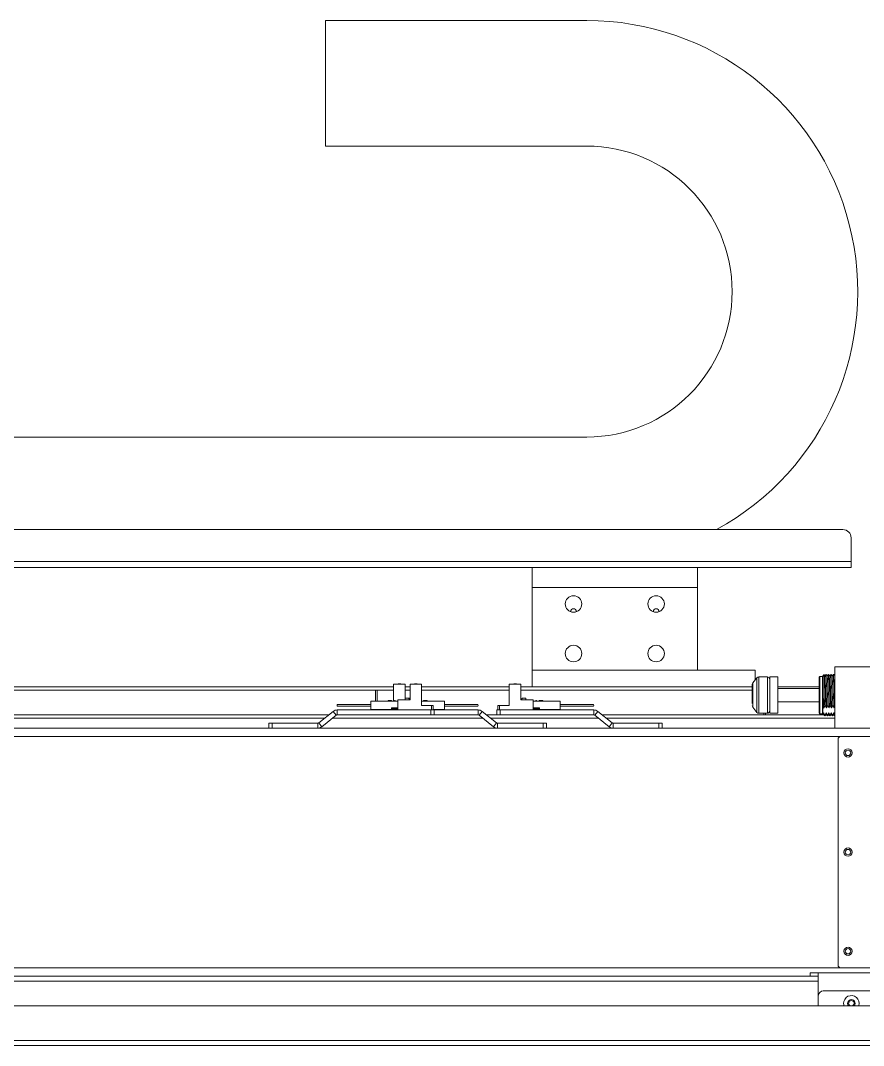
# Model space of a CAD drawing. Extents: x 500 to 100500, y -14500 to 21140.
# Drawn here: x 8320 to 8830, y -5627 to -5007 of the extents above; entities that cross this region are included whole.
import ezdxf

# ---------------------------------------------------------------- set-up
doc = ezdxf.new("R2010")
doc.units = 0
doc.layers.get('0').update_dxf_attribs({"linetype": 'CONTINUOUS'})
doc.layers.add('D', color=7, linetype='CONTINUOUS')

# ---------------------------------------------------------------- blocks, each defined once
blk = doc.blocks.new('KZXCVASDF123')
at = {"color": 7, "linetype": 'Continuous', "lineweight": 18}
for p, q in [((-56408.22, -65889.57, 21.36), (-56566.22, -65889.57, 21.36)), ((-56566.22, -65965.57, 21.36), (-56566.22, -65889.57, 21.36)), ((-56408.22, -65965.57, 21.36), (-56566.22, -65965.57, 21.36)), ((-56408.22, -66141.57, 21.36), (-57054.57, -66141.57, 21.36)), ((-57054.57, -66197.57, 21.36), (-56253.22, -66197.57, 21.36)), ((-56248.22, -66216.84, 21.36), (-56248.22, -66202.57, 21.36)), ((-57054.57, -66216.84, 21.36), (-56248.22, -66216.84, 21.36)), ((-57054.57, -66220.57, 21.36), (-56441.22, -66220.57, 21.36)), ((-56441.22, -66220.57, 21.36), (-56441.22, -66232.57, 21.36)), ((-56341.22, -66220.57, 21.36), (-56441.22, -66220.57, 21.36)), ((-56341.22, -66220.57, 21.36), (-56341.22, -66232.57, 21.36)), ((-56341.22, -66220.57, 21.36), (-56248.22, -66220.57, 21.36)), ((-56248.22, -66220.57, 21.36), (-56248.22, -66216.84, 21.36)), ((-56341.22, -66232.57, 21.36), (-56441.22, -66232.57, 21.36)), ((-56441.22, -66232.57, 21.36), (-56441.22, -66282.57, 21.36)), ((-56341.22, -66232.57, 21.36), (-56341.22, -66282.57, 21.36)), ((-56441.22, -66292.67, 21.36), (-56441.22, -66282.57, 21.36)), ((-56306.22, -66282.57, 21.36), (-56441.22, -66282.57, 21.36)), ((-56306.22, -66288.43, 21.36), (-56306.22, -66282.57, 21.36)), ((-56258.07, -66317.67, 21.36), (-56258.07, -66280.67, 21.36)), ((-56258.07, -66280.67, 21.36), (-56208.07, -66280.67, 21.36)), ((-56305.22, -66287.22, 21.36), (-56307.73, -66290.26, 21.36)), ((-56305.22, -66287.22, 21.36), (-56305.22, -66306.07, 21.36)), ((-56298.87, -66286.67, 21.36), (-56304.06, -66286.67, 21.36)), ((-56304.06, -66286.67, 21.36), (-56304.06, -66306.5, 21.36)), ((-56298.87, -66286.67, 21.36), (-56298.87, -66306.5, 21.36)), ((-56292.57, -66286.67, 21.36), (-56297.47, -66286.67, 21.36)), ((-56297.47, -66286.67, 21.36), (-56297.47, -66306.5, 21.36)), ((-56292.57, -66306.5, 21.36), (-56292.57, -66286.67, 21.36)), ((-56267.07, -66286.37, 21.36), (-56267.57, -66286.87, 21.36)), ((-56267.57, -66286.87, 21.36), (-56267.57, -66306.34, 21.36)), ((-56265.57, -66286.37, 21.36), (-56267.07, -66286.37, 21.36)), ((-56267.07, -66286.37, 21.36), (-56267.07, -66306.74, 21.36)), ((-56264.63, -66285.43, 21.36), (-56265.57, -66286.37, 21.36)), ((-56265.57, -66286.37, 21.36), (-56265.57, -66306.74, 21.36)), ((-56263.34, -66285.17, 21.36), (-56263.38, -66285.17, 21.36)), ((-56261.82, -66285.17, 21.36), (-56261.85, -66285.17, 21.36)), ((-56260.29, -66285.17, 21.36), (-56260.32, -66285.17, 21.36)), ((-56258.76, -66285.17, 21.36), (-56258.79, -66285.17, 21.36)), ((-57059.57, -66292.67, 21.36), (-56525.07, -66292.67, 21.36)), ((-57059.57, -66294.67, 21.36), (-56536.07, -66294.67, 21.36)), ((-56536.07, -66294.67, 21.36), (-56536.07, -66301.42, 21.36)), ((-56535.07, -66294.67, 21.36), (-56536.07, -66294.67, 21.36)), ((-56535.07, -66301.42, 21.36), (-56535.07, -66294.67, 21.36)), ((-56535.07, -66294.67, 21.36), (-56525.07, -66294.67, 21.36)), ((-56525.07, -66291.17, 21.36), (-56518.12, -66291.17, 21.36)), ((-56525.07, -66301.42, 21.36), (-56525.07, -66291.17, 21.36)), ((-56522.09, -66290.97, 21.36), (-56522.39, -66290.97, 21.36)), ((-56522.39, -66290.97, 21.36), (-56522.39, -66291.17, 21.36)), ((-56522.09, -66290.97, 21.36), (-56521.09, -66290.97, 21.36)), ((-56522.09, -66290.97, 21.36), (-56522.09, -66291.17, 21.36)), ((-56521.09, -66290.97, 21.36), (-56521.09, -66291.17, 21.36)), ((-56520.79, -66290.97, 21.36), (-56521.09, -66290.97, 21.36)), ((-56520.79, -66290.97, 21.36), (-56520.79, -66291.17, 21.36)), ((-56518.12, -66291.17, 21.36), (-56518.12, -66300.47, 21.36)), ((-56518.12, -66292.67, 21.36), (-56515.08, -66292.67, 21.36)), ((-56518.12, -66294.67, 21.36), (-56515.08, -66294.67, 21.36)), ((-56515.08, -66291.17, 21.36), (-56515.08, -66300.47, 21.36)), ((-56508.13, -66291.17, 21.36), (-56515.08, -66291.17, 21.36)), ((-56512.4, -66290.97, 21.36), (-56512.4, -66291.17, 21.36)), ((-56512.4, -66290.97, 21.36), (-56511.6, -66290.97, 21.36)), ((-56511.6, -66290.97, 21.36), (-56511.6, -66291.17, 21.36)), ((-56511.6, -66290.97, 21.36), (-56510.8, -66290.97, 21.36)), ((-56510.8, -66290.97, 21.36), (-56510.8, -66291.17, 21.36)), ((-56508.13, -66304.07, 21.36), (-56508.13, -66291.17, 21.36)), ((-56508.13, -66292.67, 21.36), (-56455.07, -66292.67, 21.36)), ((-56508.13, -66294.67, 21.36), (-56455.07, -66294.67, 21.36)), ((-56455.07, -66304.07, 21.36), (-56455.07, -66291.17, 21.36)), ((-56455.07, -66291.17, 21.36), (-56448.12, -66291.17, 21.36)), ((-56452.09, -66290.97, 21.36), (-56452.39, -66290.97, 21.36)), ((-56452.39, -66290.97, 21.36), (-56452.39, -66291.17, 21.36)), ((-56452.09, -66290.97, 21.36), (-56451.09, -66290.97, 21.36)), ((-56452.09, -66290.97, 21.36), (-56452.09, -66291.17, 21.36)), ((-56450.79, -66290.97, 21.36), (-56451.09, -66290.97, 21.36)), ((-56451.09, -66290.97, 21.36), (-56451.09, -66291.17, 21.36)), ((-56450.79, -66290.97, 21.36), (-56450.79, -66291.17, 21.36)), ((-56448.12, -66291.17, 21.36), (-56448.12, -66300.47, 21.36)), ((-56448.12, -66292.67, 21.36), (-56308.07, -66292.67, 21.36)), ((-56448.12, -66294.67, 21.36), (-56308.07, -66294.67, 21.36)), ((-56307.73, -66290.26, 21.36), (-56307.73, -66303.63, 21.36)), ((-56297.47, -66290.02, 21.36), (-56297.67, -66290.02, 21.36)), ((-56292.57, -66292.67, 21.36), (-56267.57, -66292.67, 21.36)), ((-56267.57, -66293.67, 21.36), (-56292.57, -66293.67, 21.36)), ((-56528.45, -66300.92, 21.36), (-56528.45, -66301.42, 21.36)), ((-56528.36, -66300.92, 21.36), (-56528.36, -66301.42, 21.36)), ((-56527.9, -66300.92, 21.36), (-56527.9, -66301.42, 21.36)), ((-56527.81, -66301.42, 21.36), (-56527.81, -66300.92, 21.36)), ((-56527.7, -66300.92, 21.36), (-56527.7, -66301.42, 21.36)), ((-56527.6, -66300.92, 21.36), (-56527.6, -66301.42, 21.36)), ((-56527.52, -66300.92, 21.36), (-56527.47, -66300.92, 21.36)), ((-56527.52, -66301.42, 21.36), (-56527.52, -66300.92, 21.36)), ((-56527.47, -66300.92, 21.36), (-56527.47, -66301.42, 21.36)), ((-56527.45, -66301.42, 21.36), (-56527.45, -66300.92, 21.36)), ((-56527.29, -66300.92, 21.36), (-56527.29, -66301.42, 21.36)), ((-56527.26, -66300.92, 21.36), (-56527.26, -66301.42, 21.36)), ((-56527.26, -66300.92, 21.36), (-56526.32, -66300.92, 21.36)), ((-56526.32, -66300.92, 21.36), (-56526.32, -66301.42, 21.36)), ((-56526.32, -66300.92, 21.36), (-56526.29, -66300.92, 21.36)), ((-56526.29, -66300.92, 21.36), (-56526.29, -66301.42, 21.36)), ((-56524.63, -66300.92, 21.36), (-56524.63, -66301.42, 21.36)), ((-56524.13, -66300.92, 21.36), (-56524.63, -66300.92, 21.36)), ((-56524.13, -66300.92, 21.36), (-56524.13, -66301.42, 21.36)), ((-56522.63, -66300.47, 21.36), (-56522.63, -66306.67, 21.36)), ((-56515.08, -66300.47, 21.36), (-56522.63, -66300.47, 21.36)), ((-56518.12, -66300.47, 21.36), (-56518.08, -66300.43, 21.36)), ((-56518.08, -66299.47, 21.36), (-56518.08, -66300.47, 21.36)), ((-56518.08, -66299.47, 21.36), (-56516.08, -66299.47, 21.36)), ((-56515.08, -66300.47, 21.36), (-56516.08, -66299.47, 21.36)), ((-56516.08, -66299.47, 21.36), (-56515.12, -66299.47, 21.36)), ((-56515.12, -66299.47, 21.36), (-56515.12, -66300.43, 21.36)), ((-56506.91, -66300.92, 21.36), (-56506.91, -66301.42, 21.36)), ((-56506.76, -66300.92, 21.36), (-56506.76, -66301.42, 21.36)), ((-56506.06, -66300.92, 21.36), (-56506.06, -66301.42, 21.36)), ((-56505.91, -66301.42, 21.36), (-56505.91, -66300.92, 21.36)), ((-56505.75, -66300.92, 21.36), (-56505.75, -66301.42, 21.36)), ((-56505.75, -66300.92, 21.36), (-56505.75, -66301.42, 21.36)), ((-56505.73, -66300.92, 21.36), (-56504.77, -66300.92, 21.36)), ((-56505.73, -66300.92, 21.36), (-56505.73, -66301.42, 21.36)), ((-56504.77, -66300.92, 21.36), (-56504.77, -66301.42, 21.36)), ((-56504.75, -66301.42, 21.36), (-56504.75, -66300.92, 21.36)), ((-56448.12, -66300.47, 21.36), (-56447.12, -66299.47, 21.36)), ((-56448.12, -66300.47, 21.36), (-56440.57, -66300.47, 21.36)), ((-56447.12, -66299.47, 21.36), (-56445.12, -66299.47, 21.36)), ((-56445.12, -66299.47, 21.36), (-56445.12, -66300.47, 21.36)), ((-56440.57, -66300.47, 21.36), (-56440.57, -66306.67, 21.36)), ((-56438.57, -66300.92, 21.36), (-56439.07, -66300.92, 21.36)), ((-56439.07, -66300.92, 21.36), (-56439.07, -66301.42, 21.36)), ((-56438.57, -66300.92, 21.36), (-56438.57, -66301.42, 21.36)), ((-56436.91, -66300.92, 21.36), (-56436.91, -66301.42, 21.36)), ((-56436.76, -66300.92, 21.36), (-56436.76, -66301.42, 21.36)), ((-56436.06, -66300.92, 21.36), (-56436.06, -66301.42, 21.36)), ((-56435.91, -66301.42, 21.36), (-56435.91, -66300.92, 21.36)), ((-56435.75, -66300.92, 21.36), (-56435.75, -66301.42, 21.36)), ((-56435.75, -66300.92, 21.36), (-56435.75, -66301.42, 21.36)), ((-56435.73, -66300.92, 21.36), (-56435.73, -66301.42, 21.36)), ((-56435.73, -66300.92, 21.36), (-56434.77, -66300.92, 21.36)), ((-56434.77, -66300.92, 21.36), (-56434.77, -66301.42, 21.36)), ((-56434.75, -66301.42, 21.36), (-56434.75, -66300.92, 21.36)), ((-56559.23, -66306.67, 21.36), (-56559.23, -66309.67, 21.36)), ((-56559.23, -66306.67, 21.36), (-56502.63, -66306.67, 21.36)), ((-56538.83, -66303.42, 21.36), (-56559.15, -66303.42, 21.36)), ((-56559.15, -66304.42, 21.36), (-56538.83, -66304.42, 21.36)), ((-56538.83, -66301.42, 21.36), (-56522.63, -66301.42, 21.36)), ((-56538.83, -66301.42, 21.36), (-56538.83, -66306.42, 21.36)), ((-56538.83, -66306.42, 21.36), (-56522.63, -66306.42, 21.36)), ((-56536.07, -66306.42, 21.36), (-56536.07, -66306.67, 21.36)), ((-56535.07, -66306.67, 21.36), (-56535.07, -66306.42, 21.36)), ((-56532.07, -66306.67, 21.36), (-56532.07, -66306.42, 21.36)), ((-56531.07, -66306.42, 21.36), (-56531.07, -66306.67, 21.36)), ((-56526.43, -66305.37, 21.36), (-56522.63, -66305.37, 21.36)), ((-56526.43, -66305.37, 21.36), (-56526.43, -66306.07, 21.36)), ((-56526.43, -66306.07, 21.36), (-56522.63, -66306.07, 21.36)), ((-56508.13, -66301.42, 21.36), (-56494.37, -66301.42, 21.36)), ((-56502.13, -66304.07, 21.36), (-56508.13, -66304.07, 21.36)), ((-56502.63, -66309.67, 21.36), (-56502.63, -66306.67, 21.36)), ((-56502.63, -66306.67, 21.36), (-56500.63, -66306.67, 21.36)), ((-56502.13, -66306.67, 21.36), (-56502.13, -66304.07, 21.36)), ((-56502.13, -66304.07, 21.36), (-56501.13, -66304.07, 21.36)), ((-56501.13, -66304.07, 21.36), (-56501.13, -66306.67, 21.36)), ((-56501.13, -66306.42, 21.36), (-56494.37, -66306.42, 21.36)), ((-56500.63, -66306.67, 21.36), (-56500.63, -66309.67, 21.36)), ((-56473.97, -66306.67, 21.36), (-56500.63, -66306.67, 21.36)), ((-56494.37, -66301.42, 21.36), (-56494.37, -66306.42, 21.36)), ((-56474.04, -66303.42, 21.36), (-56494.37, -66303.42, 21.36)), ((-56494.37, -66304.42, 21.36), (-56474.04, -66304.42, 21.36)), ((-56473.97, -66309.67, 21.36), (-56473.97, -66306.67, 21.36)), ((-56462.57, -66309.67, 21.36), (-56462.57, -66306.67, 21.36)), ((-56462.57, -66306.67, 21.36), (-56460.57, -66306.67, 21.36)), ((-56462.07, -66306.67, 21.36), (-56462.07, -66304.07, 21.36)), ((-56462.07, -66304.07, 21.36), (-56461.07, -66304.07, 21.36)), ((-56461.07, -66304.07, 21.36), (-56461.07, -66306.67, 21.36)), ((-56461.07, -66304.07, 21.36), (-56455.07, -66304.07, 21.36)), ((-56460.57, -66306.67, 21.36), (-56460.57, -66309.67, 21.36)), ((-56403.97, -66306.67, 21.36), (-56460.57, -66306.67, 21.36)), ((-56440.57, -66301.42, 21.36), (-56424.37, -66301.42, 21.36)), ((-56436.77, -66305.37, 21.36), (-56440.57, -66305.37, 21.36)), ((-56436.77, -66306.07, 21.36), (-56440.57, -66306.07, 21.36)), ((-56440.57, -66306.42, 21.36), (-56424.37, -66306.42, 21.36)), ((-56436.77, -66306.07, 21.36), (-56436.77, -66305.37, 21.36)), ((-56424.37, -66301.42, 21.36), (-56424.37, -66306.42, 21.36)), ((-56404.04, -66303.42, 21.36), (-56424.37, -66303.42, 21.36)), ((-56424.37, -66304.42, 21.36), (-56404.04, -66304.42, 21.36)), ((-56403.97, -66309.67, 21.36), (-56403.97, -66306.67, 21.36)), ((-56307.73, -66303.63, 21.36), (-56307.73, -66305.09, 21.36)), ((-56307.73, -66305.09, 21.36), (-56305.22, -66308.13, 21.36)), ((-56305.22, -66306.07, 21.36), (-56305.22, -66308.13, 21.36)), ((-56304.06, -66306.5, 21.36), (-56304.06, -66308.67, 21.36)), ((-56298.87, -66306.5, 21.36), (-56298.87, -66308.67, 21.36)), ((-56297.67, -66305.32, 21.36), (-56297.47, -66305.32, 21.36)), ((-56297.47, -66306.5, 21.36), (-56297.47, -66308.67, 21.36)), ((-56292.57, -66301.67, 21.36), (-56267.57, -66301.67, 21.36)), ((-56292.57, -66308.67, 21.36), (-56292.57, -66306.5, 21.36)), ((-56267.57, -66306.34, 21.36), (-56267.57, -66308.47, 21.36)), ((-56267.07, -66306.74, 21.36), (-56267.07, -66308.97, 21.36)), ((-56265.57, -66306.74, 21.36), (-56265.57, -66308.97, 21.36)), ((-56264.89, -66304.9, 21.36), (-56264.68, -66305.46, 21.36)), ((-56263.85, -66303.98, 21.36), (-56263.89, -66303.98, 21.36)), ((-56262.33, -66303.98, 21.36), (-56262.36, -66303.98, 21.36)), ((-56260.8, -66303.98, 21.36), (-56260.83, -66303.98, 21.36)), ((-56259.27, -66303.98, 21.36), (-56259.3, -66303.98, 21.36)), ((-56564.38, -66309.67, 21.36), (-57059.57, -66309.67, 21.36)), ((-57059.57, -66311.67, 21.36), (-56566.88, -66311.67, 21.36)), ((-56570.36, -66314.46, 21.36), (-56561.73, -66307.55, 21.36)), ((-56568.48, -66316.8, 21.36), (-56559.85, -66309.89, 21.36)), ((-56562.08, -66311.67, 21.36), (-56471.12, -66311.67, 21.36)), ((-56559.85, -66309.89, 21.36), (-56561.73, -66307.55, 21.36)), ((-56559.23, -66309.67, 21.36), (-56502.63, -66309.67, 21.36)), ((-56500.63, -66309.67, 21.36), (-56502.63, -66309.67, 21.36)), ((-56473.97, -66309.67, 21.36), (-56500.63, -66309.67, 21.36)), ((-56471.47, -66307.55, 21.36), (-56473.35, -66309.89, 21.36)), ((-56464.72, -66316.8, 21.36), (-56473.35, -66309.89, 21.36)), ((-56462.84, -66314.46, 21.36), (-56471.47, -66307.55, 21.36)), ((-56462.57, -66309.67, 21.36), (-56468.82, -66309.67, 21.36)), ((-56466.32, -66311.67, 21.36), (-56401.12, -66311.67, 21.36)), ((-56460.57, -66309.67, 21.36), (-56462.57, -66309.67, 21.36)), ((-56403.97, -66309.67, 21.36), (-56460.57, -66309.67, 21.36)), ((-56401.47, -66307.55, 21.36), (-56403.35, -66309.89, 21.36)), ((-56394.72, -66316.8, 21.36), (-56403.35, -66309.89, 21.36)), ((-56392.84, -66314.46, 21.36), (-56401.47, -66307.55, 21.36)), ((-56258.07, -66309.67, 21.36), (-56398.82, -66309.67, 21.36)), ((-56396.32, -66311.67, 21.36), (-56258.07, -66311.67, 21.36)), ((-56304.06, -66308.67, 21.36), (-56298.87, -66308.67, 21.36)), ((-56301.07, -66308.67, 21.36), (-56301.07, -66309.67, 21.36)), ((-56301.07, -66309.67, 21.36), (-56300.07, -66309.67, 21.36)), ((-56300.07, -66309.67, 21.36), (-56300.07, -66308.67, 21.36)), ((-56264.64, -66309.67, 21.36), (-56300.07, -66309.67, 21.36)), ((-56297.47, -66308.67, 21.36), (-56292.57, -66308.67, 21.36)), ((-56267.57, -66308.47, 21.36), (-56267.07, -66308.97, 21.36)), ((-56267.07, -66308.97, 21.36), (-56265.57, -66308.97, 21.36)), ((-56265.57, -66308.97, 21.36), (-56265.05, -66309.49, 21.36)), ((-56264.96, -66308.75, 21.36), (-56264.79, -66308.35, 21.36)), ((-56264.14, -66310.17, 21.36), (-56264.11, -66310.17, 21.36)), ((-56264.09, -66309.83, 21.36), (-56264.05, -66309.83, 21.36)), ((-56263.11, -66309.67, 21.36), (-56263.61, -66309.67, 21.36)), ((-56262.61, -66310.17, 21.36), (-56262.58, -66310.17, 21.36)), ((-56262.56, -66309.83, 21.36), (-56262.53, -66309.83, 21.36)), ((-56261.58, -66309.67, 21.36), (-56262.08, -66309.67, 21.36)), ((-56261.08, -66310.17, 21.36), (-56261.05, -66310.17, 21.36)), ((-56261.03, -66309.83, 21.36), (-56261, -66309.83, 21.36)), ((-56260.06, -66309.67, 21.36), (-56260.55, -66309.67, 21.36)), ((-56259.56, -66310.17, 21.36), (-56259.52, -66310.17, 21.36)), ((-56259.5, -66309.83, 21.36), (-56259.47, -66309.83, 21.36)), ((-56258.53, -66309.67, 21.36), (-56259.02, -66309.67, 21.36)), ((-56235.07, -66317.67, 21.36), (-57059.57, -66317.67, 21.36)), ((-56600.63, -66317.67, 21.36), (-56600.63, -66314.67, 21.36)), ((-56600.63, -66314.67, 21.36), (-56598.63, -66314.67, 21.36)), ((-56598.63, -66314.67, 21.36), (-56598.63, -66317.67, 21.36)), ((-56598.63, -66314.67, 21.36), (-56570.98, -66314.67, 21.36)), ((-56570.98, -66317.67, 21.36), (-56570.98, -66314.67, 21.36)), ((-56570.36, -66314.46, 21.36), (-56568.48, -66316.8, 21.36)), ((-56464.72, -66316.8, 21.36), (-56462.84, -66314.46, 21.36)), ((-56462.22, -66314.67, 21.36), (-56462.22, -66317.67, 21.36)), ((-56434.57, -66314.67, 21.36), (-56462.22, -66314.67, 21.36)), ((-56434.57, -66317.67, 21.36), (-56434.57, -66314.67, 21.36)), ((-56434.57, -66314.67, 21.36), (-56432.57, -66314.67, 21.36)), ((-56432.57, -66314.67, 21.36), (-56432.57, -66317.67, 21.36)), ((-56394.72, -66316.8, 21.36), (-56392.84, -66314.46, 21.36)), ((-56392.22, -66314.67, 21.36), (-56392.22, -66317.67, 21.36)), ((-56364.57, -66314.67, 21.36), (-56392.22, -66314.67, 21.36)), ((-56364.57, -66317.67, 21.36), (-56364.57, -66314.67, 21.36)), ((-56364.57, -66314.67, 21.36), (-56362.57, -66314.67, 21.36)), ((-56362.57, -66314.67, 21.36), (-56362.57, -66317.67, 21.36)), ((-57059.57, -66322.67, 21.36), (-56255.07, -66322.67, 21.36)), ((-56255.07, -66322.67, 21.36), (-56256.07, -66323.67, 21.36)), ((-56256.07, -66323.67, 21.36), (-56256.07, -66461.67, 21.36)), ((-56225.07, -66322.67, 21.36), (-56255.07, -66322.67, 21.36)), ((-56256.07, -66461.67, 21.36), (-56255.07, -66462.67, 21.36)), ((-57059.57, -66462.67, 21.36), (-56255.07, -66462.67, 21.36)), ((-56273.07, -66467.67, 21.36), (-57059.57, -66467.67, 21.36)), ((-56235.07, -66465.67, 21.36), (-56273.07, -66465.67, 21.36)), ((-56273.07, -66465.67, 21.36), (-56273.07, -66467.67, 21.36)), ((-56273.07, -66467.67, 21.36), (-56268.07, -66467.67, 21.36)), ((-56268.07, -66479.67, 21.36), (-56268.07, -66465.67, 21.36)), ((-56225.07, -66462.67, 21.36), (-56255.07, -66462.67, 21.36)), ((-57059.57, -66470.67, 21.36), (-56268.07, -66470.67, 21.36)), ((-56268.07, -66479.67, 21.36), (-56268.07, -66485.67, 21.36)), ((-56145.57, -66476.67, 21.36), (-56265.07, -66476.67, 21.36)), ((-58754.07, -66485.67, 21.36), (-56215.07, -66485.67, 21.36)), ((-58754.07, -66506.67, 21.36), (-56215.07, -66506.67, 21.36)), ((-58754.07, -66509.67, 21.36), (-56215.07, -66509.67, 21.36))]:
    blk.add_line(p, q, dxfattribs=at)
at = {"color": 7, "linetype": 'Continuous', "lineweight": 18, "elevation": 21.36, "flags": 128}
for points in [[(-56246.39, -66485.67), (-56245.99, -66485.04), (-56245.82, -66484.17)], [(-56243.62, -66485.67), (-56243.56, -66485.5), (-56243.37, -66484.17)]]:
    blk.add_lwpolyline(points, dxfattribs=at)
at = {"color": 7, "linetype": 'Continuous', "lineweight": 18}
for centre, radius in [((-56416.22, -66242.57, 21.36), 5), ((-56366.22, -66242.57, 21.36), 5), ((-56416.22, -66272.57, 21.36), 5), ((-56366.22, -66272.57, 21.36), 5), ((-56250.07, -66332.67, 21.36), 2.5), ((-56250.07, -66332.67, 21.36), 1.65), ((-56250.07, -66392.67, 21.36), 2.5), ((-56250.07, -66392.67, 21.36), 1.65), ((-56250.07, -66452.67, 21.36), 2.5), ((-56250.07, -66452.67, 21.36), 1.65)]:
    blk.add_circle(centre, radius, dxfattribs=at)
for centre, radius, start, end in [((-56408.22, -66053.57, 21.36), 164, 298.59212, 90), ((-56408.22, -66053.57, 21.36), 88, 270, 90), ((-56253.22, -66202.57, 21.36), 5, 0, 90), ((-56416.22, -66247.07, 21.36), 1.65, 90, 187.84723), ((-56416.22, -66247.07, 21.36), 1.65, 352.15277, 90), ((-56366.22, -66247.07, 21.36), 1.65, 90, 187.84723), ((-56366.22, -66247.07, 21.36), 1.65, 352.15277, 90), ((-56304.06, -66288.17, 21.36), 1.5, 90, 140.47737), ((-56298.87, -66287.87, 21.36), 1.2, 0, 90), ((-56306.57, -66291.21, 21.36), 1.5, 140.47737, 180), ((-56559.23, -66310.67, 21.36), 4, 90, 128.65981), ((-56557.97, -66303.8, 21.36), 1.24, 162.35323, 185.71001), ((-56557.97, -66304.05, 21.36), 1.24, 174.29039, 197.64637), ((-56475.63, -66303.92, 21.36), 1.66, 342.51784, 17.48216), ((-56473.97, -66310.67, 21.36), 4, 51.34019, 90), ((-56405.63, -66303.92, 21.36), 1.66, 342.51784, 17.48216), ((-56403.97, -66310.67, 21.36), 4, 51.34019, 90), ((-56306.57, -66304.14, 21.36), 1.5, 180, 219.52263), ((-56559.23, -66310.67, 21.36), 1, 90, 128.65981), ((-56473.97, -66310.67, 21.36), 1, 51.34019, 90), ((-56403.97, -66310.67, 21.36), 1, 51.34019, 90), ((-56304.06, -66307.17, 21.36), 1.5, 219.52263, 270), ((-56298.87, -66307.47, 21.36), 1.2, 270, 0), ((-56570.98, -66313.67, 21.36), 1, 270, 308.65981), ((-56570.98, -66313.67, 21.36), 4, 270, 308.65981), ((-56462.22, -66313.67, 21.36), 4, 231.34019, 270), ((-56462.22, -66313.67, 21.36), 1, 231.34019, 270), ((-56392.22, -66313.67, 21.36), 4, 231.34019, 270), ((-56392.22, -66313.67, 21.36), 1, 231.34019, 270), ((-56265.07, -66479.67, 21.36), 3, 90, 180), ((-56248.07, -66484.17, 21.36), 4.7, 0, 198.61146), ((-56248.07, -66484.17, 21.36), 2.25, 0, 221.81031), ((-56248.07, -66484.17, 21.36), 1.65, 294.61998, 245.38002)]:
    blk.add_arc(centre, radius, start, end, dxfattribs=at)
for points, knots in [([(-56264.89, -66304.9, 21.36), (-56264.88, -66304.27, 21.36), (-56264.87, -66303.08, 21.36), (-56264.85, -66301.09, 21.36), (-56264.82, -66298.45, 21.36), (-56264.79, -66295.68, 21.36), (-56264.76, -66293.09, 21.36), (-56264.74, -66290.65, 21.36), (-56264.71, -66288.55, 21.36), (-56264.68, -66287.01, 21.36), (-56264.66, -66286.12, 21.36), (-56264.64, -66285.62, 21.36), (-56264.63, -66285.34, 21.36), (-56264.62, -66285.43, 21.36), (-56264.62, -66285.44, 21.36)], [0, 0, 0, 0, 0.085848, 0.160418, 0.237147, 0.388072, 0.462838, 0.539773, 0.690907, 0.76626, 0.843787, 0.919342, 0.997088, 1, 1, 1, 1]), ([(-56264.68, -66305.46, 21.36), (-56264.66, -66304.53, 21.36), (-56264.61, -66302.69, 21.36), (-56264.55, -66299.29, 21.36), (-56264.47, -66295.83, 21.36), (-56264.4, -66292.59, 21.36), (-56264.34, -66289.84, 21.36), (-56264.27, -66287.65, 21.36), (-56264.2, -66286.37, 21.36), (-56264.15, -66285.86, 21.36), (-56264.13, -66285.96, 21.36), (-56264.12, -66285.97, 21.36)], [0, 0, 0, 0, 0.1276635, 0.25426, 0.3856364, 0.5089841, 0.6275409, 0.7490891, 0.8735063, 0.9800091, 1, 1, 1, 1]), ([(-56264.12, -66285.93, 21.36), (-56264.2, -66285.84, 21.36), (-56264.38, -66285.67, 21.36), (-56264.56, -66285.49, 21.36), (-56264.65, -66285.4, 21.36)], [0, 0, 0, 0, 0.4999705, 1, 1, 1, 1]), ([(-56263.38, -66285.17, 21.36), (-56263.5, -66285.3, 21.36), (-56263.75, -66285.55, 21.36), (-56264, -66285.8, 21.36), (-56264.12, -66285.92, 21.36)], [0, 0, 0, 0, 0.5000013, 1, 1, 1, 1]), ([(-56263.89, -66303.98, 21.36), (-56263.87, -66303.3, 21.36), (-56263.85, -66302, 21.36), (-56263.81, -66299.88, 21.36), (-56263.76, -66297.79, 21.36), (-56263.72, -66295.66, 21.36), (-56263.68, -66293.62, 21.36), (-56263.64, -66291.67, 21.36), (-56263.6, -66289.91, 21.36), (-56263.56, -66288.36, 21.36), (-56263.52, -66287.08, 21.36), (-56263.48, -66286.09, 21.36), (-56263.43, -66285.46, 21.36), (-56263.4, -66285.16, 21.36), (-56263.38, -66285.21, 21.36), (-56263.38, -66285.22, 21.36)], [0, 0, 0, 0, 0.087763, 0.166968, 0.248469, 0.327676, 0.409179, 0.488389, 0.569897, 0.649102, 0.730604, 0.809809, 0.891311, 0.970522, 1, 1, 1, 1]), ([(-56263.34, -66285.21, 21.36), (-56263.35, -66285.21, 21.36), (-56263.37, -66285.22, 21.36), (-56263.41, -66285.63, 21.36), (-56263.46, -66286.38, 21.36), (-56263.5, -66287.46, 21.36), (-56263.54, -66288.84, 21.36), (-56263.58, -66290.46, 21.36), (-56263.62, -66292.29, 21.36), (-56263.66, -66294.27, 21.36), (-56263.7, -66296.35, 21.36), (-56263.74, -66298.46, 21.36), (-56263.79, -66300.56, 21.36), (-56263.82, -66302.42, 21.36), (-56263.84, -66303.51, 21.36), (-56263.85, -66303.98, 21.36)], [0, 0, 0, 0, 0.05436, 0.135856, 0.215056, 0.296553, 0.375757, 0.457259, 0.536458, 0.617953, 0.697153, 0.778649, 0.857853, 0.939355, 1, 1, 1, 1]), ([(-56262.59, -66285.93, 21.36), (-56262.71, -66285.81, 21.36), (-56262.96, -66285.56, 21.36), (-56263.21, -66285.31, 21.36), (-56263.33, -66285.18, 21.36)], [0, 0, 0, 0, 0.499978, 1, 1, 1, 1]), ([(-56263.15, -66305.46, 21.36), (-56263.14, -66304.85, 21.36), (-56263.1, -66303.41, 21.36), (-56263.05, -66300.64, 21.36), (-56262.97, -66297.35, 21.36), (-56262.9, -66294.05, 21.36), (-56262.84, -66291.08, 21.36), (-56262.77, -66288.6, 21.36), (-56262.7, -66286.85, 21.36), (-56262.64, -66285.95, 21.36), (-56262.61, -66286.01, 21.36), (-56262.6, -66286.03, 21.36)], [0, 0, 0, 0, 0.085686, 0.203934, 0.326686, 0.450991, 0.571947, 0.690806, 0.814417, 0.938324, 1, 1, 1, 1]), ([(-56261.85, -66285.17, 21.36), (-56261.97, -66285.3, 21.36), (-56262.22, -66285.55, 21.36), (-56262.47, -66285.8, 21.36), (-56262.6, -66285.92, 21.36)], [0, 0, 0, 0, 0.500021, 1, 1, 1, 1]), ([(-56262.36, -66303.98, 21.36), (-56262.35, -66303.3, 21.36), (-56262.32, -66302, 21.36), (-56262.28, -66299.88, 21.36), (-56262.24, -66297.79, 21.36), (-56262.19, -66295.66, 21.36), (-56262.15, -66293.62, 21.36), (-56262.11, -66291.67, 21.36), (-56262.07, -66289.91, 21.36), (-56262.03, -66288.36, 21.36), (-56261.99, -66287.08, 21.36), (-56261.95, -66286.09, 21.36), (-56261.9, -66285.46, 21.36), (-56261.87, -66285.16, 21.36), (-56261.85, -66285.21, 21.36), (-56261.85, -66285.22, 21.36)], [0, 0, 0, 0, 0.087668, 0.166786, 0.248199, 0.327319, 0.408733, 0.487857, 0.569276, 0.648395, 0.729808, 0.808928, 0.890341, 0.969465, 1, 1, 1, 1]), ([(-56261.82, -66285.21, 21.36), (-56261.82, -66285.21, 21.36), (-56261.85, -66285.22, 21.36), (-56261.88, -66285.63, 21.36), (-56261.93, -66286.38, 21.36), (-56261.97, -66287.46, 21.36), (-56262.01, -66288.84, 21.36), (-56262.05, -66290.46, 21.36), (-56262.09, -66292.29, 21.36), (-56262.13, -66294.27, 21.36), (-56262.17, -66296.35, 21.36), (-56262.22, -66298.46, 21.36), (-56262.26, -66300.56, 21.36), (-56262.29, -66302.42, 21.36), (-56262.32, -66303.51, 21.36), (-56262.33, -66303.98, 21.36)], [0, 0, 0, 0, 0.05436, 0.135856, 0.215056, 0.296553, 0.375757, 0.457259, 0.536458, 0.617953, 0.697153, 0.778649, 0.857853, 0.939355, 1, 1, 1, 1]), ([(-56261.06, -66285.93, 21.36), (-56261.18, -66285.81, 21.36), (-56261.43, -66285.56, 21.36), (-56261.68, -66285.31, 21.36), (-56261.81, -66285.18, 21.36)], [0, 0, 0, 0, 0.500018, 1, 1, 1, 1]), ([(-56261.63, -66305.46, 21.36), (-56261.61, -66304.68, 21.36), (-56261.57, -66303.15, 21.36), (-56261.51, -66300.38, 21.36), (-56261.45, -66297.46, 21.36), (-56261.38, -66294.51, 21.36), (-56261.32, -66291.8, 21.36), (-56261.27, -66289.47, 21.36), (-56261.21, -66287.6, 21.36), (-56261.14, -66286.39, 21.36), (-56261.1, -66285.86, 21.36), (-56261.07, -66285.96, 21.36), (-56261.07, -66285.98, 21.36)], [0, 0, 0, 0, 0.108414, 0.213609, 0.322879, 0.433501, 0.541995, 0.646934, 0.755475, 0.866102, 0.975334, 1, 1, 1, 1]), ([(-56260.32, -66285.17, 21.36), (-56260.44, -66285.3, 21.36), (-56260.69, -66285.55, 21.36), (-56260.94, -66285.8, 21.36), (-56261.07, -66285.92, 21.36)], [0, 0, 0, 0, 0.5000013, 1, 1, 1, 1]), ([(-56260.83, -66303.98, 21.36), (-56260.82, -66303.3, 21.36), (-56260.79, -66302, 21.36), (-56260.75, -66299.88, 21.36), (-56260.71, -66297.79, 21.36), (-56260.66, -66295.66, 21.36), (-56260.62, -66293.62, 21.36), (-56260.58, -66291.67, 21.36), (-56260.54, -66289.91, 21.36), (-56260.5, -66288.36, 21.36), (-56260.46, -66287.08, 21.36), (-56260.42, -66286.09, 21.36), (-56260.38, -66285.46, 21.36), (-56260.34, -66285.16, 21.36), (-56260.33, -66285.21, 21.36), (-56260.32, -66285.22, 21.36)], [0, 0, 0, 0, 0.087763, 0.166968, 0.248469, 0.327676, 0.409179, 0.488389, 0.569897, 0.649102, 0.730604, 0.809809, 0.891311, 0.970522, 1, 1, 1, 1]), ([(-56260.29, -66285.21, 21.36), (-56260.3, -66285.21, 21.36), (-56260.32, -66285.22, 21.36), (-56260.36, -66285.63, 21.36), (-56260.4, -66286.38, 21.36), (-56260.44, -66287.46, 21.36), (-56260.48, -66288.84, 21.36), (-56260.52, -66290.46, 21.36), (-56260.56, -66292.29, 21.36), (-56260.6, -66294.27, 21.36), (-56260.65, -66296.35, 21.36), (-56260.69, -66298.46, 21.36), (-56260.73, -66300.56, 21.36), (-56260.77, -66302.42, 21.36), (-56260.79, -66303.51, 21.36), (-56260.8, -66303.98, 21.36)], [0, 0, 0, 0, 0.05436, 0.135856, 0.215056, 0.296553, 0.375757, 0.457259, 0.536458, 0.617953, 0.697153, 0.778649, 0.857853, 0.939355, 1, 1, 1, 1]), ([(-56259.53, -66285.93, 21.36), (-56259.65, -66285.81, 21.36), (-56259.9, -66285.56, 21.36), (-56260.15, -66285.31, 21.36), (-56260.28, -66285.18, 21.36)], [0, 0, 0, 0, 0.499998, 1, 1, 1, 1]), ([(-56260.1, -66305.46, 21.36), (-56260.07, -66304.49, 21.36), (-56260.02, -66302.57, 21.36), (-56259.95, -66299, 21.36), (-56259.88, -66295.56, 21.36), (-56259.81, -66292.54, 21.36), (-56259.76, -66290.09, 21.36), (-56259.7, -66288.07, 21.36), (-56259.63, -66286.63, 21.36), (-56259.58, -66285.9, 21.36), (-56259.55, -66286, 21.36), (-56259.54, -66286.02, 21.36)], [0, 0, 0, 0, 0.132728, 0.264912, 0.401832, 0.511335, 0.616741, 0.724154, 0.8346, 0.954668, 1, 1, 1, 1]), ([(-56258.79, -66285.17, 21.36), (-56258.92, -66285.3, 21.36), (-56259.17, -66285.55, 21.36), (-56259.41, -66285.8, 21.36), (-56259.54, -66285.92, 21.36)], [0, 0, 0, 0, 0.5000013, 1, 1, 1, 1]), ([(-56259.3, -66303.98, 21.36), (-56259.29, -66303.3, 21.36), (-56259.26, -66302, 21.36), (-56259.22, -66299.88, 21.36), (-56259.18, -66297.79, 21.36), (-56259.14, -66295.66, 21.36), (-56259.09, -66293.62, 21.36), (-56259.05, -66291.67, 21.36), (-56259.01, -66289.91, 21.36), (-56258.98, -66288.36, 21.36), (-56258.93, -66287.08, 21.36), (-56258.89, -66286.09, 21.36), (-56258.85, -66285.46, 21.36), (-56258.81, -66285.16, 21.36), (-56258.8, -66285.21, 21.36), (-56258.79, -66285.22, 21.36)], [0, 0, 0, 0, 0.087763, 0.166968, 0.248469, 0.327676, 0.409179, 0.488389, 0.569897, 0.649102, 0.730604, 0.809809, 0.891311, 0.970522, 1, 1, 1, 1]), ([(-56258.76, -66285.21, 21.36), (-56258.77, -66285.21, 21.36), (-56258.79, -66285.22, 21.36), (-56258.83, -66285.63, 21.36), (-56258.87, -66286.38, 21.36), (-56258.91, -66287.46, 21.36), (-56258.96, -66288.84, 21.36), (-56258.99, -66290.46, 21.36), (-56259.03, -66292.29, 21.36), (-56259.07, -66294.27, 21.36), (-56259.12, -66296.35, 21.36), (-56259.16, -66298.46, 21.36), (-56259.2, -66300.56, 21.36), (-56259.24, -66302.42, 21.36), (-56259.26, -66303.51, 21.36), (-56259.27, -66303.98, 21.36)], [0, 0, 0, 0, 0.05436, 0.135856, 0.215056, 0.296553, 0.375757, 0.457259, 0.536458, 0.617953, 0.697153, 0.778649, 0.857853, 0.939355, 1, 1, 1, 1]), ([(-56258.07, -66285.86, 21.36), (-56258.17, -66285.76, 21.36), (-56258.4, -66285.54, 21.36), (-56258.62, -66285.31, 21.36), (-56258.75, -66285.18, 21.36)], [0, 0, 0, 0, 0.450209, 1, 1, 1, 1]), ([(-56258.57, -66305.46, 21.36), (-56258.55, -66304.51, 21.36), (-56258.5, -66302.62, 21.36), (-56258.43, -66299.01, 21.36), (-56258.34, -66295.18, 21.36), (-56258.26, -66291.49, 21.36), (-56258.19, -66288.56, 21.36), (-56258.12, -66286.77, 21.36), (-56258.08, -66286.48, 21.36), (-56258.07, -66286.4, 21.36)], [0, 0, 0, 0, 0.145829, 0.290789, 0.454976, 0.616581, 0.773782, 0.937531, 1, 1, 1, 1]), ([(-56308.07, -66291.24, 21.36), (-56308.07, -66291.24, 21.36), (-56308.07, -66291.25, 21.36), (-56308.07, -66291.57, 21.36), (-56308.07, -66292.3, 21.36), (-56308.07, -66293.73, 21.36), (-56308.07, -66295.62, 21.36), (-56308.07, -66297.29, 21.36), (-56308.07, -66298.62, 21.36), (-56308.07, -66299.91, 21.36), (-56308.07, -66301.45, 21.36), (-56308.07, -66302.31, 21.36), (-56308.07, -66302.86, 21.36)], [0, 0, 0, 0, 0.05855, 0.141172, 0.222076, 0.372367, 0.522658, 0.603562, 0.686184, 0.768805, 0.84971, 1, 1, 1, 1]), ([(-56528.44, -66300.92, 21.36), (-56528.44, -66300.92, 21.36), (-56528.45, -66300.92, 21.36), (-56528.42, -66300.92, 21.36), (-56528.38, -66300.92, 21.36), (-56528.36, -66300.92, 21.36)], [0, 0, 0, 0, 0.291419, 0.643092, 1, 1, 1, 1]), ([(-56528.36, -66300.92, 21.36), (-56528.32, -66300.92, 21.36), (-56528.24, -66300.92, 21.36), (-56528.11, -66300.92, 21.36), (-56527.99, -66300.92, 21.36), (-56527.93, -66300.92, 21.36), (-56527.9, -66300.92, 21.36)], [0, 0, 0, 0, 0.266163, 0.560146, 0.786382, 1, 1, 1, 1]), ([(-56527.9, -66300.92, 21.36), (-56527.88, -66300.92, 21.36), (-56527.83, -66300.92, 21.36), (-56527.81, -66300.92, 21.36), (-56527.81, -66300.92, 21.36), (-56527.81, -66300.92, 21.36)], [0, 0, 0, 0, 0.40412, 0.818212, 1, 1, 1, 1]), ([(-56527.78, -66300.92, 21.36), (-56527.78, -66300.92, 21.36), (-56527.74, -66300.92, 21.36), (-56527.72, -66300.92, 21.36), (-56527.69, -66300.92, 21.36)], [0, 0, 0, 0, 0.161424, 1, 1, 1, 1]), ([(-56527.7, -66300.92, 21.36), (-56527.68, -66300.92, 21.36), (-56527.65, -66300.92, 21.36), (-56527.61, -66300.92, 21.36), (-56527.6, -66300.92, 21.36)], [0, 0, 0, 0, 0.542381, 1, 1, 1, 1]), ([(-56527.6, -66300.92, 21.36), (-56527.58, -66300.92, 21.36), (-56527.55, -66300.92, 21.36), (-56527.53, -66300.92, 21.36), (-56527.52, -66300.92, 21.36)], [0, 0, 0, 0, 0.5926239, 1, 1, 1, 1]), ([(-56506.91, -66300.92, 21.36), (-56506.91, -66300.92, 21.36), (-56506.91, -66300.92, 21.36), (-56506.87, -66300.92, 21.36), (-56506.8, -66300.92, 21.36), (-56506.76, -66300.92, 21.36)], [0, 0, 0, 0, 0.306601, 0.582695, 1, 1, 1, 1]), ([(-56506.76, -66300.92, 21.36), (-56506.7, -66300.92, 21.36), (-56506.58, -66300.92, 21.36), (-56506.38, -66300.92, 21.36), (-56506.2, -66300.92, 21.36), (-56506.11, -66300.92, 21.36), (-56506.06, -66300.92, 21.36)], [0, 0, 0, 0, 0.2644695, 0.5671713, 0.7936563, 1, 1, 1, 1]), ([(-56506.06, -66300.92, 21.36), (-56506.03, -66300.92, 21.36), (-56505.96, -66300.92, 21.36), (-56505.92, -66300.92, 21.36), (-56505.92, -66300.92, 21.36), (-56505.92, -66300.92, 21.36)], [0, 0, 0, 0, 0.3572684, 0.7225283, 1, 1, 1, 1]), ([(-56436.91, -66300.92, 21.36), (-56436.91, -66300.92, 21.36), (-56436.91, -66300.92, 21.36), (-56436.87, -66300.92, 21.36), (-56436.8, -66300.92, 21.36), (-56436.76, -66300.92, 21.36)], [0, 0, 0, 0, 0.3065874, 0.5827132, 1, 1, 1, 1]), ([(-56436.76, -66300.92, 21.36), (-56436.7, -66300.92, 21.36), (-56436.58, -66300.92, 21.36), (-56436.38, -66300.92, 21.36), (-56436.2, -66300.92, 21.36), (-56436.11, -66300.92, 21.36), (-56436.06, -66300.92, 21.36)], [0, 0, 0, 0, 0.264491, 0.567137, 0.79364, 1, 1, 1, 1]), ([(-56436.06, -66300.92, 21.36), (-56436.03, -66300.92, 21.36), (-56435.96, -66300.92, 21.36), (-56435.92, -66300.92, 21.36), (-56435.92, -66300.92, 21.36), (-56435.92, -66300.92, 21.36)], [0, 0, 0, 0, 0.3572684, 0.7225283, 1, 1, 1, 1]), ([(-56264.96, -66308.75, 21.36), (-56265.16, -66308.14, 21.36), (-56265.59, -66306.85, 21.36), (-56265.13, -66305.57, 21.36), (-56264.89, -66304.9, 21.36)], [0, 0, 0, 0, 0.47992, 1, 1, 1, 1]), ([(-56264.68, -66305.46, 21.36), (-56264.59, -66305.24, 21.36), (-56264.44, -66304.88, 21.36), (-56264.16, -66304.39, 21.36), (-56263.98, -66304.12, 21.36), (-56263.89, -66303.98, 21.36)], [0, 0, 0, 0, 0.440717, 0.720093, 1, 1, 1, 1]), ([(-56263.85, -66303.98, 21.36), (-56263.79, -66304.09, 21.36), (-56263.61, -66304.38, 21.36), (-56263.36, -66304.87, 21.36), (-56263.22, -66305.26, 21.36), (-56263.15, -66305.46, 21.36)], [0, 0, 0, 0, 0.2225185, 0.6103274, 1, 1, 1, 1]), ([(-56263.15, -66305.46, 21.36), (-56263.06, -66305.24, 21.36), (-56262.91, -66304.88, 21.36), (-56262.63, -66304.39, 21.36), (-56262.45, -66304.12, 21.36), (-56262.36, -66303.98, 21.36)], [0, 0, 0, 0, 0.44071, 0.720093, 1, 1, 1, 1]), ([(-56262.33, -66303.98, 21.36), (-56262.26, -66304.09, 21.36), (-56262.08, -66304.38, 21.36), (-56261.83, -66304.87, 21.36), (-56261.69, -66305.26, 21.36), (-56261.63, -66305.46, 21.36)], [0, 0, 0, 0, 0.22252, 0.61033, 1, 1, 1, 1]), ([(-56261.63, -66305.46, 21.36), (-56261.53, -66305.24, 21.36), (-56261.38, -66304.88, 21.36), (-56261.1, -66304.39, 21.36), (-56260.92, -66304.12, 21.36), (-56260.83, -66303.98, 21.36)], [0, 0, 0, 0, 0.440717, 0.720101, 1, 1, 1, 1]), ([(-56260.8, -66303.98, 21.36), (-56260.73, -66304.09, 21.36), (-56260.55, -66304.38, 21.36), (-56260.3, -66304.87, 21.36), (-56260.17, -66305.26, 21.36), (-56260.1, -66305.46, 21.36)], [0, 0, 0, 0, 0.2225185, 0.6103274, 1, 1, 1, 1]), ([(-56260.1, -66305.46, 21.36), (-56260, -66305.24, 21.36), (-56259.85, -66304.88, 21.36), (-56259.57, -66304.39, 21.36), (-56259.39, -66304.12, 21.36), (-56259.3, -66303.98, 21.36)], [0, 0, 0, 0, 0.440717, 0.720093, 1, 1, 1, 1]), ([(-56259.27, -66303.98, 21.36), (-56259.2, -66304.09, 21.36), (-56259.03, -66304.38, 21.36), (-56258.77, -66304.87, 21.36), (-56258.64, -66305.26, 21.36), (-56258.57, -66305.46, 21.36)], [0, 0, 0, 0, 0.2225185, 0.6103274, 1, 1, 1, 1]), ([(-56258.57, -66305.46, 21.36), (-56258.48, -66305.24, 21.36), (-56258.33, -66304.89, 21.36), (-56258.14, -66304.56, 21.36), (-56258.07, -66304.44, 21.36)], [0, 0, 0, 0, 0.6473407, 1, 1, 1, 1]), ([(-56265.04, -66309.58, 21.36), (-56265.01, -66309.55, 21.36), (-56264.96, -66309.5, 21.36), (-56264.91, -66309.45, 21.36), (-56264.88, -66309.42, 21.36)], [0, 0, 0, 0, 0.499999, 1, 1, 1, 1]), ([(-56265, -66309.44, 21.36), (-56264.99, -66309.42, 21.36), (-56264.98, -66309.39, 21.36), (-56264.96, -66308.89, 21.36), (-56264.96, -66308.75, 21.36)], [0, 0, 0, 0, 0.729273, 1, 1, 1, 1]), ([(-56264.89, -66309.43, 21.36), (-56264.76, -66309.55, 21.36), (-56264.51, -66309.8, 21.36), (-56264.27, -66310.05, 21.36), (-56264.14, -66310.17, 21.36)], [0, 0, 0, 0, 0.499999, 1, 1, 1, 1]), ([(-56264.88, -66309.31, 21.36), (-56264.87, -66309.33, 21.36), (-56264.84, -66309.43, 21.36), (-56264.81, -66308.83, 21.36), (-56264.79, -66308.35, 21.36)], [0, 0, 0, 0, 0.210853, 1, 1, 1, 1]), ([(-56264.79, -66308.35, 21.36), (-56264.71, -66308.57, 21.36), (-56264.58, -66308.94, 21.36), (-56264.33, -66309.43, 21.36), (-56264.17, -66309.69, 21.36), (-56264.09, -66309.83, 21.36)], [0, 0, 0, 0, 0.445397, 0.722408, 1, 1, 1, 1]), ([(-56264.09, -66309.83, 21.36), (-56264.1, -66309.99, 21.36), (-56264.12, -66310.2, 21.36), (-56264.14, -66310.15, 21.36), (-56264.14, -66310.14, 21.36)], [0, 0, 0, 0, 0.787828, 1, 1, 1, 1]), ([(-56264.1, -66310.17, 21.36), (-56263.97, -66310.04, 21.36), (-56263.72, -66309.79, 21.36), (-56263.48, -66309.54, 21.36), (-56263.35, -66309.42, 21.36)], [0, 0, 0, 0, 0.499977, 1, 1, 1, 1]), ([(-56264.05, -66309.83, 21.36), (-56264.07, -66310, 21.36), (-56264.08, -66310.19, 21.36), (-56264.1, -66310.15, 21.36), (-56264.1, -66310.15, 21.36)], [0, 0, 0, 0, 0.930782, 1, 1, 1, 1]), ([(-56263.26, -66308.35, 21.36), (-56263.35, -66308.57, 21.36), (-56263.51, -66308.93, 21.36), (-56263.79, -66309.42, 21.36), (-56263.96, -66309.69, 21.36), (-56264.05, -66309.83, 21.36)], [0, 0, 0, 0, 0.440713, 0.720094, 1, 1, 1, 1]), ([(-56263.36, -66309.43, 21.36), (-56263.24, -66309.55, 21.36), (-56262.99, -66309.8, 21.36), (-56262.74, -66310.05, 21.36), (-56262.61, -66310.17, 21.36)], [0, 0, 0, 0, 0.4999987, 1, 1, 1, 1]), ([(-56263.26, -66308.35, 21.36), (-56263.28, -66308.73, 21.36), (-56263.31, -66309.31, 21.36), (-56263.34, -66309.32, 21.36), (-56263.35, -66309.33, 21.36)], [0, 0, 0, 0, 0.651348, 1, 1, 1, 1]), ([(-56262.56, -66309.83, 21.36), (-56262.62, -66309.72, 21.36), (-56262.8, -66309.43, 21.36), (-56263.05, -66308.94, 21.36), (-56263.19, -66308.55, 21.36), (-56263.26, -66308.35, 21.36)], [0, 0, 0, 0, 0.222517, 0.610331, 1, 1, 1, 1]), ([(-56262.61, -66310.13, 21.36), (-56262.6, -66310.14, 21.36), (-56262.59, -66310.15, 21.36), (-56262.57, -66309.94, 21.36), (-56262.56, -66309.83, 21.36)], [0, 0, 0, 0, 0.456497, 1, 1, 1, 1]), ([(-56262.57, -66310.17, 21.36), (-56262.45, -66310.04, 21.36), (-56262.2, -66309.79, 21.36), (-56261.95, -66309.54, 21.36), (-56261.82, -66309.42, 21.36)], [0, 0, 0, 0, 0.499997, 1, 1, 1, 1]), ([(-56262.53, -66309.83, 21.36), (-56262.54, -66310, 21.36), (-56262.55, -66310.19, 21.36), (-56262.57, -66310.15, 21.36), (-56262.57, -66310.15, 21.36)], [0, 0, 0, 0, 0.930782, 1, 1, 1, 1]), ([(-56261.73, -66308.35, 21.36), (-56261.82, -66308.57, 21.36), (-56261.98, -66308.93, 21.36), (-56262.26, -66309.42, 21.36), (-56262.44, -66309.69, 21.36), (-56262.53, -66309.83, 21.36)], [0, 0, 0, 0, 0.440716, 0.720092, 1, 1, 1, 1]), ([(-56261.83, -66309.43, 21.36), (-56261.71, -66309.55, 21.36), (-56261.46, -66309.8, 21.36), (-56261.21, -66310.05, 21.36), (-56261.08, -66310.17, 21.36)], [0, 0, 0, 0, 0.4999987, 1, 1, 1, 1]), ([(-56261.73, -66308.35, 21.36), (-56261.74, -66308.48, 21.36), (-56261.77, -66308.99, 21.36), (-56261.79, -66309.42, 21.36), (-56261.82, -66309.36, 21.36), (-56261.82, -66309.35, 21.36)], [0, 0, 0, 0, 0.22593, 0.846283, 1, 1, 1, 1]), ([(-56261.03, -66309.83, 21.36), (-56261.1, -66309.72, 21.36), (-56261.27, -66309.43, 21.36), (-56261.53, -66308.94, 21.36), (-56261.66, -66308.55, 21.36), (-56261.73, -66308.35, 21.36)], [0, 0, 0, 0, 0.222515, 0.610328, 1, 1, 1, 1]), ([(-56261.08, -66310.13, 21.36), (-56261.08, -66310.14, 21.36), (-56261.06, -66310.15, 21.36), (-56261.04, -66309.94, 21.36), (-56261.03, -66309.83, 21.36)], [0, 0, 0, 0, 0.4564963, 1, 1, 1, 1]), ([(-56261.04, -66310.17, 21.36), (-56260.92, -66310.04, 21.36), (-56260.67, -66309.79, 21.36), (-56260.42, -66309.54, 21.36), (-56260.29, -66309.42, 21.36)], [0, 0, 0, 0, 0.500017, 1, 1, 1, 1]), ([(-56261, -66309.83, 21.36), (-56261.01, -66310, 21.36), (-56261.03, -66310.19, 21.36), (-56261.04, -66310.15, 21.36), (-56261.04, -66310.15, 21.36)], [0, 0, 0, 0, 0.930782, 1, 1, 1, 1]), ([(-56260.2, -66308.35, 21.36), (-56260.3, -66308.57, 21.36), (-56260.45, -66308.93, 21.36), (-56260.73, -66309.42, 21.36), (-56260.91, -66309.69, 21.36), (-56261, -66309.83, 21.36)], [0, 0, 0, 0, 0.440716, 0.720092, 1, 1, 1, 1]), ([(-56260.2, -66308.35, 21.36), (-56260.23, -66308.85, 21.36), (-56260.26, -66309.46, 21.36), (-56260.29, -66309.34, 21.36), (-56260.3, -66309.32, 21.36)], [0, 0, 0, 0, 0.825671, 1, 1, 1, 1]), ([(-56260.3, -66309.43, 21.36), (-56260.18, -66309.55, 21.36), (-56259.93, -66309.8, 21.36), (-56259.68, -66310.05, 21.36), (-56259.56, -66310.17, 21.36)], [0, 0, 0, 0, 0.4999987, 1, 1, 1, 1]), ([(-56259.5, -66309.83, 21.36), (-56259.57, -66309.72, 21.36), (-56259.75, -66309.43, 21.36), (-56260, -66308.94, 21.36), (-56260.13, -66308.55, 21.36), (-56260.2, -66308.35, 21.36)], [0, 0, 0, 0, 0.222509, 0.610325, 1, 1, 1, 1]), ([(-56259.56, -66310.13, 21.36), (-56259.55, -66310.14, 21.36), (-56259.53, -66310.15, 21.36), (-56259.51, -66309.94, 21.36), (-56259.5, -66309.83, 21.36)], [0, 0, 0, 0, 0.456497, 1, 1, 1, 1]), ([(-56259.47, -66309.83, 21.36), (-56259.48, -66309.99, 21.36), (-56259.5, -66310.2, 21.36), (-56259.52, -66310.15, 21.36), (-56259.52, -66310.14, 21.36)], [0, 0, 0, 0, 0.7794048, 1, 1, 1, 1]), ([(-56259.51, -66310.17, 21.36), (-56259.39, -66310.04, 21.36), (-56259.14, -66309.79, 21.36), (-56258.89, -66309.54, 21.36), (-56258.77, -66309.42, 21.36)], [0, 0, 0, 0, 0.499977, 1, 1, 1, 1]), ([(-56258.67, -66308.35, 21.36), (-56258.77, -66308.57, 21.36), (-56258.92, -66308.93, 21.36), (-56259.2, -66309.42, 21.36), (-56259.38, -66309.69, 21.36), (-56259.47, -66309.83, 21.36)], [0, 0, 0, 0, 0.440713, 0.720094, 1, 1, 1, 1]), ([(-56258.78, -66309.43, 21.36), (-56258.65, -66309.55, 21.36), (-56258.42, -66309.79, 21.36), (-56258.18, -66310.02, 21.36), (-56258.07, -66310.13, 21.36)], [0, 0, 0, 0, 0.529878, 1, 1, 1, 1]), ([(-56258.67, -66308.35, 21.36), (-56258.7, -66308.83, 21.36), (-56258.73, -66309.44, 21.36), (-56258.76, -66309.32, 21.36), (-56258.77, -66309.3, 21.36)], [0, 0, 0, 0, 0.786662, 1, 1, 1, 1]), ([(-56258.07, -66309.67, 21.36), (-56258.1, -66309.61, 21.36), (-56258.25, -66309.37, 21.36), (-56258.47, -66308.94, 21.36), (-56258.61, -66308.55, 21.36), (-56258.67, -66308.35, 21.36)], [0, 0, 0, 0, 0.125799, 0.561857, 1, 1, 1, 1])]:
    blk.add_open_spline(points, degree=3, knots=knots, dxfattribs=at)

msp = doc.modelspace()

# ---------------------------------------------------------------- block references
at = {"layer": 'D', "color": 1}
msp.add_blockref('KZXCVASDF123', (65071.07, 60883.04, -31.83), dxfattribs=at)

doc.saveas('drawing.dxf')
